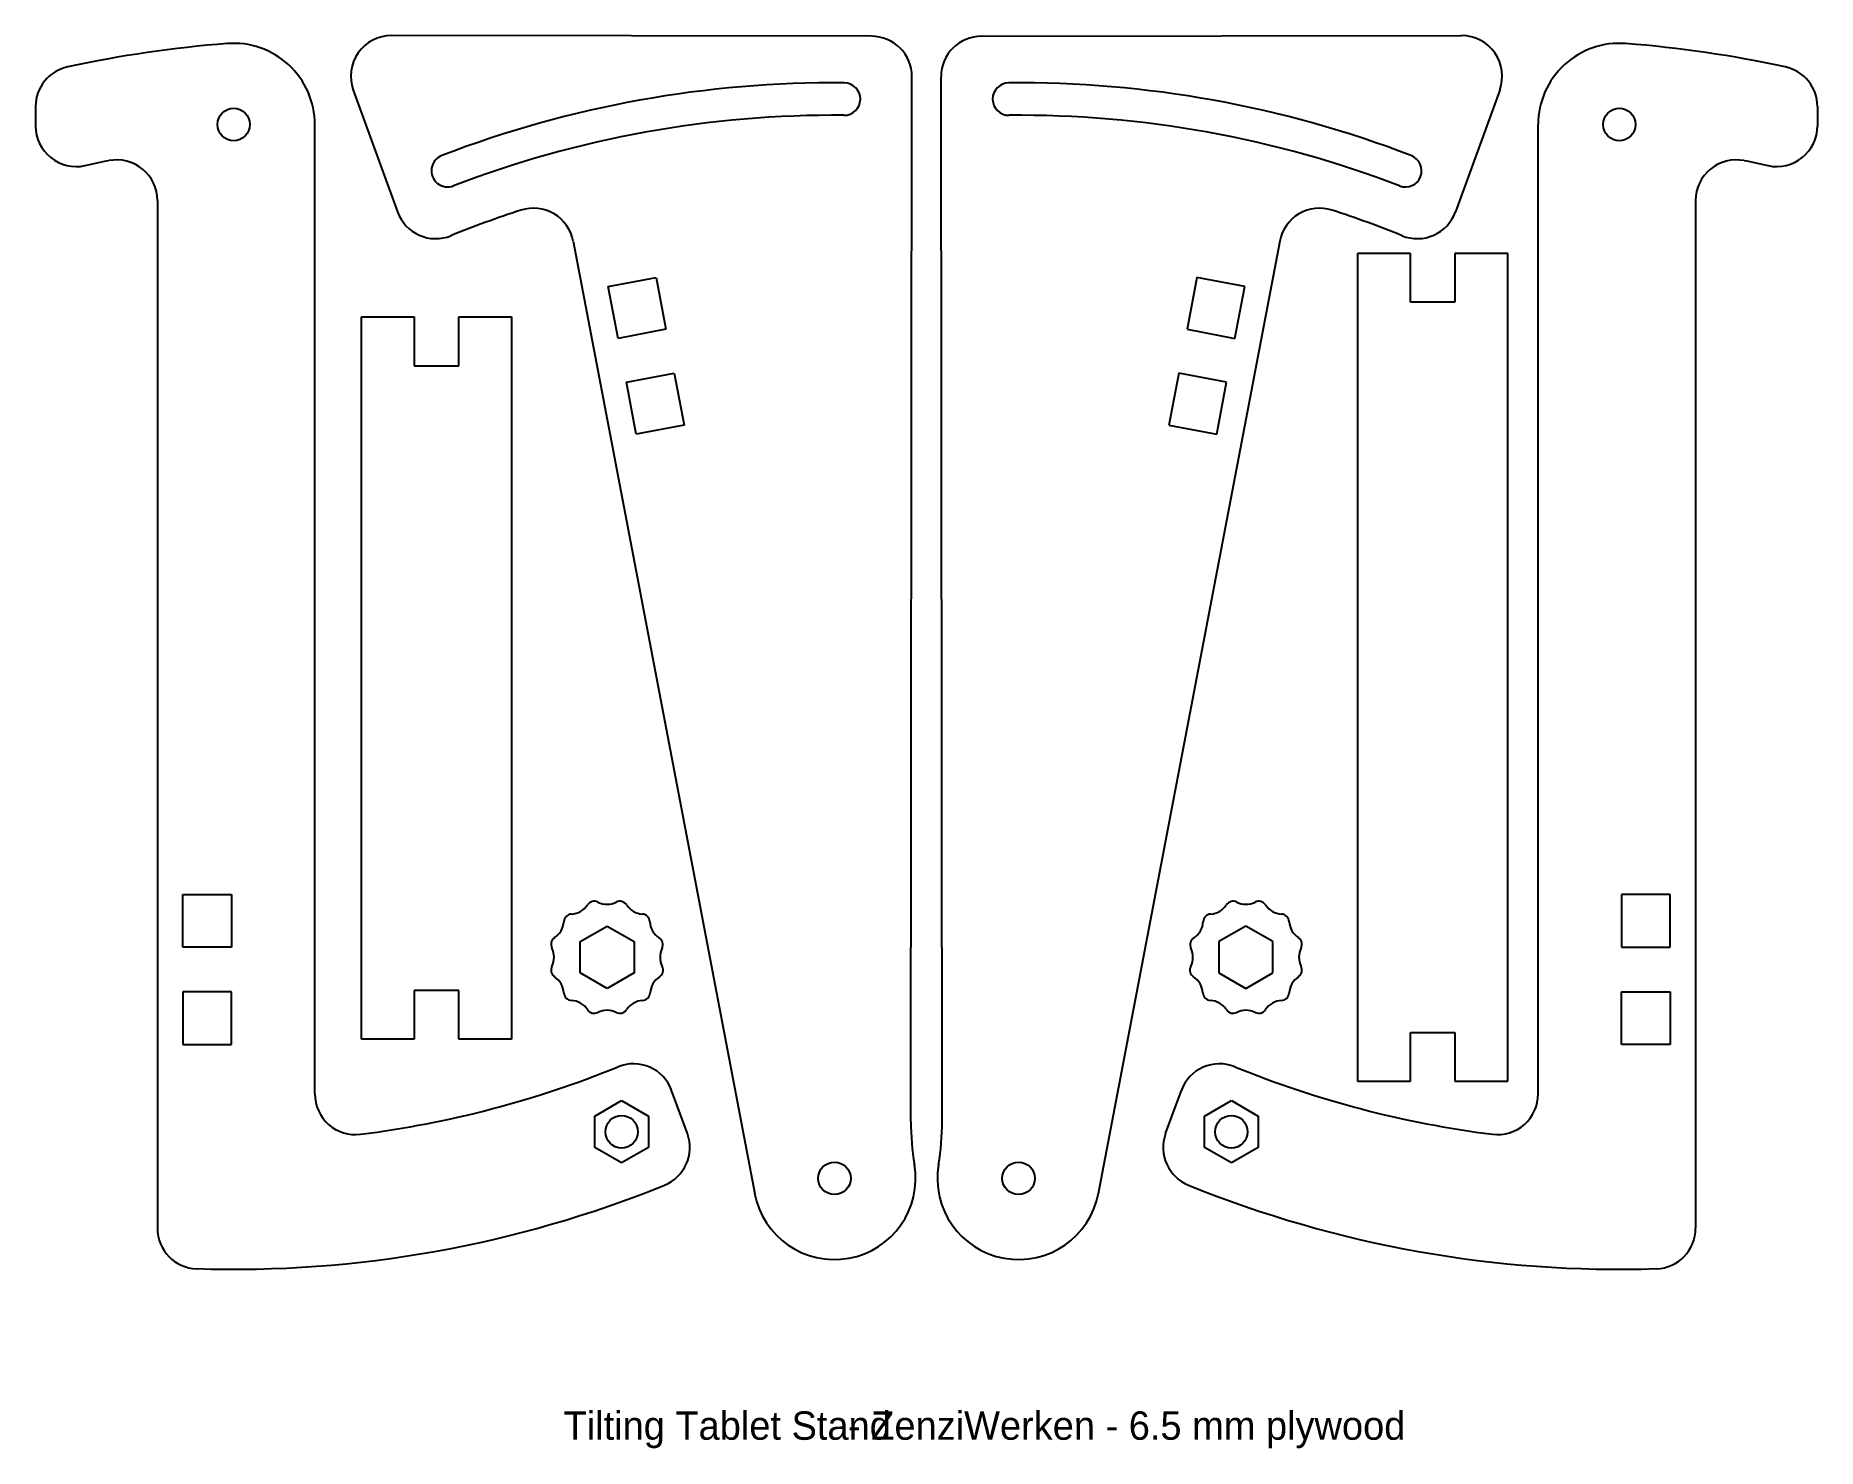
# Model space of a CAD drawing. Extents: x 39 to 258, y 7 to 181.
import ezdxf

# ---------------------------------------------------------------- set-up
doc = ezdxf.new("R2010")
doc.units = 0
doc.layers.get('0').update_dxf_attribs({"linetype": 'CONTINUOUS'})

# ---------------------------------------------------------------- blocks, each defined once
blk = doc.blocks.new('*X45')
at = {"color": 7, "linetype": 'CONTINUOUS'}
for s, p in [('Tilting Tablet Stand', (103.78, 7.99)), (' - ZenziWerken - 6.5 mm plywood', (137.53, 7.99))]:
    blk.add_text(s, height=3.5, dxfattribs=at).set_placement(p)
blk = doc.blocks.new('SE1')
at = {"color": 7, "linetype": 'CONTINUOUS'}
for p, q in [((208.11, 154.17), (201.61, 154.17)), ((201.61, 154.17), (201.61, 52.17)), ((208.11, 148.17), (208.11, 154.17)), ((220.11, 154.17), (213.61, 154.17)), ((213.61, 154.17), (213.61, 148.17)), ((220.11, 52.17), (220.11, 154.17)), ((213.61, 148.17), (208.11, 148.17)), ((208.11, 52.17), (208.11, 58.17)), ((208.11, 58.17), (213.61, 58.17)), ((213.61, 58.17), (213.61, 52.17)), ((201.61, 52.17), (208.11, 52.17)), ((213.61, 52.17), (220.11, 52.17))]:
    blk.add_line(p, q, dxfattribs=at)
blk = doc.blocks.new('SE')
blk.add_blockref('SE1', (0, 0))
blk = doc.blocks.new('SE3')
at = {"color": 7, "linetype": 'CONTINUOUS'}
for p, q in [((78.88, 146.34), (85.38, 146.34)), ((78.88, 57.34), (78.88, 146.34)), ((85.38, 146.34), (85.38, 140.34)), ((90.88, 140.34), (90.88, 146.34)), ((90.88, 146.34), (97.38, 146.34)), ((97.38, 146.34), (97.38, 57.34)), ((85.38, 140.34), (90.88, 140.34)), ((90.88, 63.34), (85.38, 63.34)), ((85.38, 63.34), (85.38, 57.34)), ((90.88, 57.34), (90.88, 63.34)), ((85.38, 57.34), (78.88, 57.34)), ((97.38, 57.34), (90.88, 57.34))]:
    blk.add_line(p, q, dxfattribs=at)
blk = doc.blocks.new('SE2')
blk.add_blockref('SE3', (0, 0))
blk = doc.blocks.new('SE5')
at = {"color": 7, "linetype": 'CONTINUOUS'}
for p, q in [((109.29, 150.08), (115.18, 151.2)), ((110.51, 143.69), (109.29, 150.08)), ((115.18, 151.2), (116.4, 144.82)), ((116.4, 144.82), (110.51, 143.69))]:
    blk.add_line(p, q, dxfattribs=at)
blk = doc.blocks.new('SE4')
blk.add_blockref('SE5', (0, 0))
blk = doc.blocks.new('SE7')
at = {"color": 7, "linetype": 'CONTINUOUS'}
for p, q in [((111.54, 138.29), (117.43, 139.41)), ((117.43, 139.41), (118.65, 133.03)), ((112.75, 131.91), (111.54, 138.29)), ((118.65, 133.03), (112.75, 131.91))]:
    blk.add_line(p, q, dxfattribs=at)
blk = doc.blocks.new('SE6')
blk.add_blockref('SE7', (0, 0))
blk = doc.blocks.new('SE9')
at = {"color": 7, "linetype": 'CONTINUOUS'}
for p, q in [((141.72, 180.94), (82.59, 181.01)), ((146.57, 47.22), (146.71, 175.94)), ((77.88, 174.3), (83.33, 159.28)), ((104.98, 155.67), (127.35, 38.28))]:
    blk.add_line(p, q, dxfattribs=at)
for centre, radius, start, end in [((82.58, 176.01), 5, 89.9369, 199.9369), ((141.71, 175.94), 5, 359.9369, 89.9369), ((88.03, 160.99), 5, 199.9369, 292.1343), ((137.16, 40.2), 125.4, 107.9458, 112.1343), ((100.07, 154.74), 5, 10.7891, 107.9458), ((177.86, 47.18), 31.29, 179.9369, 189.7418), ((137.16, 40.2), 10, 190.5203, 9.7418)]:
    blk.add_arc(centre, radius, start, end, dxfattribs=at)
blk = doc.blocks.new('SE8')
blk.add_blockref('SE9', (0, 0))
blk = doc.blocks.new('SE11')
at = {"color": 7, "linetype": 'CONTINUOUS'}
for centre, radius, start, end in [((137.16, 40.2), 135, 89.4902, 111.0017), ((138.35, 173.19), 2, 269.4902, 89.4902), ((137.16, 40.2), 131, 89.4902, 111.0017), ((89.5, 164.36), 2, 111.0017, 291.0017)]:
    blk.add_arc(centre, radius, start, end, dxfattribs=at)
blk = doc.blocks.new('SE10')
blk.add_blockref('SE11', (0, 0))
blk = doc.blocks.new('SE13')
at = {"color": 7, "linetype": 'CONTINUOUS'}
for p, q in [((181.82, 151.2), (180.6, 144.82)), ((187.71, 150.08), (181.82, 151.2)), ((186.49, 143.69), (187.71, 150.08)), ((180.6, 144.82), (186.49, 143.69))]:
    blk.add_line(p, q, dxfattribs=at)
blk = doc.blocks.new('SE12')
blk.add_blockref('SE13', (0, 0))
blk = doc.blocks.new('SE15')
at = {"color": 7, "linetype": 'CONTINUOUS'}
for p, q in [((179.57, 139.41), (178.35, 133.03)), ((185.46, 138.29), (179.57, 139.41)), ((184.25, 131.91), (185.46, 138.29)), ((178.35, 133.03), (184.25, 131.91))]:
    blk.add_line(p, q, dxfattribs=at)
blk = doc.blocks.new('SE14')
blk.add_blockref('SE15', (0, 0))
blk = doc.blocks.new('SE17')
at = {"color": 7, "linetype": 'CONTINUOUS'}
for p, q in [((155.28, 180.94), (214.41, 181.01)), ((150.43, 47.22), (150.29, 175.94)), ((219.12, 174.3), (213.67, 159.28)), ((192.02, 155.67), (169.65, 38.28))]:
    blk.add_line(p, q, dxfattribs=at)
for centre, radius, start, end in [((155.29, 175.94), 5, 90.0631, 180.0631), ((214.42, 176.01), 5, 340.0631, 90.0631), ((196.93, 154.74), 5, 72.0542, 169.2109), ((159.84, 40.2), 125.4, 67.8657, 72.0542), ((208.97, 160.99), 5, 247.8657, 340.0631), ((119.14, 47.18), 31.29, 350.2582, 0.0631), ((159.84, 40.2), 10, 170.2582, 349.4797)]:
    blk.add_arc(centre, radius, start, end, dxfattribs=at)
blk = doc.blocks.new('SE16')
blk.add_blockref('SE17', (0, 0))
blk = doc.blocks.new('SE19')
at = {"color": 7, "linetype": 'CONTINUOUS'}
for centre, radius, start, end in [((158.65, 173.19), 2, 90.5098, 270.5098), ((159.84, 40.2), 135, 68.9983, 90.5098), ((159.84, 40.2), 131, 68.9983, 90.5098), ((207.5, 164.36), 2, 248.9983, 68.9983)]:
    blk.add_arc(centre, radius, start, end, dxfattribs=at)
blk = doc.blocks.new('SE18')
blk.add_blockref('SE19', (0, 0))
blk = doc.blocks.new('SE21')
at = {"color": 7, "linetype": 'CONTINUOUS'}
for p, q in [((56.89, 75.19), (62.89, 75.19)), ((56.89, 68.69), (56.89, 75.19)), ((62.89, 75.19), (62.89, 68.69)), ((62.89, 68.69), (56.89, 68.69))]:
    blk.add_line(p, q, dxfattribs=at)
blk = doc.blocks.new('SE20')
blk.add_blockref('SE21', (0, 0))
blk = doc.blocks.new('SE23')
at = {"color": 7, "linetype": 'CONTINUOUS'}
for p, q in [((56.89, 63.19), (56.89, 56.69)), ((62.89, 63.19), (56.89, 63.19)), ((62.89, 56.69), (62.89, 63.19)), ((56.89, 56.69), (62.89, 56.69))]:
    blk.add_line(p, q, dxfattribs=at)
blk = doc.blocks.new('SE22')
blk.add_blockref('SE23', (0, 0))
blk = doc.blocks.new('SE25')
at = {"color": 7, "linetype": 'CONTINUOUS'}
for p, q in [((38.74, 172.26), (38.74, 169.87)), ((73.14, 50.6), (73.14, 170.06)), ((53.74, 160.7), (53.74, 34.06)), ((119.04, 45.71), (117.1, 51.03))]:
    blk.add_line(p, q, dxfattribs=at)
for centre, radius, start, end in [((74.19, 30.42), 150.08, 94.5256, 102.1156), ((63.14, 170.06), 10, 0, 94.5256), ((43.74, 172.26), 5, 102.1156, 180), ((43.74, 169.87), 5, 180, 282.3496), ((74.26, 30.48), 137.69, 101.0878, 102.3496), ((48.74, 160.7), 5, 0, 101.0878), ((63.14, 170.06), 125.4, 277.1568, 292.1975), ((112.4, 49.32), 5, 20, 112.1975), ((78.14, 50.6), 5, 180, 277.1568), ((114.34, 44), 5, 292.106, 20), ((63.14, 170.06), 141.06, 268.1481, 292.106), ((58.74, 34.06), 5, 180, 268.1481)]:
    blk.add_arc(centre, radius, start, end, dxfattribs=at)
blk = doc.blocks.new('SE24')
blk.add_blockref('SE25', (0, 0))
blk = doc.blocks.new('SE27')
at = {"color": 7, "linetype": 'CONTINUOUS'}
for p, q in [((240.11, 75.19), (234.11, 75.19)), ((234.11, 75.19), (234.11, 68.69)), ((240.11, 68.69), (240.11, 75.19)), ((234.11, 68.69), (240.11, 68.69))]:
    blk.add_line(p, q, dxfattribs=at)
blk = doc.blocks.new('SE26')
blk.add_blockref('SE27', (0, 0))
blk = doc.blocks.new('SE29')
at = {"color": 7, "linetype": 'CONTINUOUS'}
for p, q in [((234.11, 56.69), (234.11, 63.19)), ((234.11, 63.19), (240.11, 63.19)), ((240.11, 63.19), (240.11, 56.69)), ((240.11, 56.69), (234.11, 56.69))]:
    blk.add_line(p, q, dxfattribs=at)
blk = doc.blocks.new('SE28')
blk.add_blockref('SE29', (0, 0))
blk = doc.blocks.new('SE31')
at = {"color": 7, "linetype": 'CONTINUOUS'}
for p, q in [((258.26, 172.26), (258.26, 169.87)), ((223.86, 50.6), (223.86, 170.06)), ((243.26, 160.7), (243.26, 34.06)), ((177.96, 45.71), (179.9, 51.03))]:
    blk.add_line(p, q, dxfattribs=at)
for centre, radius, start, end in [((233.86, 170.06), 10, 85.4744, 180), ((222.81, 30.42), 150.08, 77.8844, 85.4744), ((253.26, 172.26), 5, 0, 77.8844), ((253.26, 169.87), 5, 257.6504, 0), ((248.26, 160.7), 5, 78.9122, 180), ((222.74, 30.48), 137.69, 77.6504, 78.9122), ((184.6, 49.32), 5, 67.8025, 160), ((233.86, 170.06), 125.4, 247.8025, 262.8432), ((218.86, 50.6), 5, 262.8432, 0), ((182.66, 44), 5, 160, 247.894), ((233.86, 170.06), 141.06, 247.894, 271.8519), ((238.26, 34.06), 5, 271.8519, 360)]:
    blk.add_arc(centre, radius, start, end, dxfattribs=at)
blk = doc.blocks.new('SE30')
blk.add_blockref('SE31', (0, 0))
blk = doc.blocks.new('SE33')
at = {"color": 7, "linetype": 'CONTINUOUS'}
for p, q in [((105.82, 69.37), (109.14, 71.29)), ((109.14, 71.29), (112.47, 69.37)), ((105.82, 65.53), (105.82, 69.37)), ((112.47, 69.37), (112.47, 65.53)), ((109.14, 63.61), (105.82, 65.53)), ((112.47, 65.53), (109.14, 63.61))]:
    blk.add_line(p, q, dxfattribs=at)
blk = doc.blocks.new('SE32')
blk.add_blockref('SE33', (0, 0))
blk = doc.blocks.new('SE35')
at = {"color": 7, "linetype": 'CONTINUOUS'}
for centre, radius, start, end in [((104.82, 71.77), 1, 93.1261, 176.8739), ((104.63, 75.26), 2.5, 273.1261, 326.8739), ((107.56, 73.35), 1, 63.1261, 146.8739), ((109.14, 76.47), 2.5, 243.1261, 296.8739), ((110.72, 73.35), 1, 33.1261, 116.8739), ((113.66, 75.26), 2.5, 213.1261, 266.0356), ((113.41, 71.77), 1, 2.8325, 86.0356), ((101.32, 71.96), 2.5, 303.1261, 356.8739), ((116.91, 71.95), 2.5, 182.8325, 237.5047), ((103.24, 69.03), 1, 123.1261, 206.8739), ((100.12, 67.45), 2.5, 333.1261, 26.8739), ((115.03, 68.99), 1, 333.7779, 57.5047), ((118.17, 67.45), 2.5, 153.7779, 206.8739), ((103.24, 65.87), 1, 153.1261, 236.8739), ((115.05, 65.87), 1, 303.1261, 26.8739), ((101.32, 62.93), 2.5, 3.1261, 56.8739), ((116.96, 62.93), 2.5, 123.1261, 176.8739), ((104.82, 63.13), 1, 183.1261, 266.8739), ((104.63, 59.63), 2.5, 33.1261, 86.8739), ((113.66, 59.63), 2.5, 93.1261, 146.8739), ((113.46, 63.13), 1, 273.1261, 356.8739), ((107.56, 61.54), 1, 213.1261, 296.8739), ((109.14, 58.42), 2.5, 63.1261, 116.8739), ((110.72, 61.54), 1, 243.1261, 326.8739)]:
    blk.add_arc(centre, radius, start, end, dxfattribs=at)
blk = doc.blocks.new('SE34')
blk.add_blockref('SE35', (0, 0))
blk = doc.blocks.new('SE37')
at = {"color": 7, "linetype": 'CONTINUOUS'}
for p, q in [((187.86, 71.29), (184.53, 69.37)), ((191.18, 69.37), (187.86, 71.29)), ((184.53, 69.37), (184.53, 65.53)), ((191.18, 65.53), (191.18, 69.37)), ((184.53, 65.53), (187.86, 63.61)), ((187.86, 63.61), (191.18, 65.53))]:
    blk.add_line(p, q, dxfattribs=at)
blk = doc.blocks.new('SE36')
blk.add_blockref('SE37', (0, 0))
blk = doc.blocks.new('SE39')
at = {"color": 7, "linetype": 'CONTINUOUS'}
for centre, radius, start, end in [((183.59, 71.77), 1, 93.9644, 177.1675), ((183.34, 75.26), 2.5, 273.9644, 326.8739), ((186.28, 73.35), 1, 63.1261, 146.8739), ((187.86, 76.47), 2.5, 243.1261, 296.8739), ((189.44, 73.35), 1, 33.1261, 116.8739), ((192.37, 75.26), 2.5, 213.1261, 266.8739), ((192.18, 71.77), 1, 3.1261, 86.8739), ((180.09, 71.95), 2.5, 302.4953, 357.1675), ((195.68, 71.96), 2.5, 183.1261, 236.8739), ((181.97, 68.99), 1, 122.4953, 206.2221), ((178.83, 67.45), 2.5, 333.1261, 26.2221), ((193.76, 69.03), 1, 333.1261, 56.8739), ((196.88, 67.45), 2.5, 153.1261, 206.8739), ((181.95, 65.87), 1, 153.1261, 236.8739), ((193.76, 65.87), 1, 303.1261, 26.8739), ((180.04, 62.93), 2.5, 3.1261, 56.8739), ((195.68, 62.93), 2.5, 123.1261, 176.8739), ((183.54, 63.13), 1, 183.1261, 266.8739), ((183.34, 59.63), 2.5, 33.1261, 86.8739), ((192.37, 59.63), 2.5, 93.1261, 146.8739), ((192.18, 63.13), 1, 273.1261, 356.8739), ((186.28, 61.54), 1, 213.1261, 296.8739), ((187.86, 58.42), 2.5, 63.1261, 116.8739), ((189.44, 61.54), 1, 243.1261, 326.8739)]:
    blk.add_arc(centre, radius, start, end, dxfattribs=at)
blk = doc.blocks.new('SE38')
blk.add_blockref('SE39', (0, 0))
blk = doc.blocks.new('SE41')
at = {"color": 7, "linetype": 'CONTINUOUS'}
for p, q in [((107.62, 47.86), (110.94, 49.78)), ((110.94, 49.78), (114.27, 47.86)), ((107.62, 44.02), (107.62, 47.86)), ((114.27, 47.86), (114.27, 44.02)), ((110.94, 42.1), (107.62, 44.02)), ((114.27, 44.02), (110.94, 42.1))]:
    blk.add_line(p, q, dxfattribs=at)
blk = doc.blocks.new('SE40')
blk.add_blockref('SE41', (0, 0))
blk = doc.blocks.new('SE43')
at = {"color": 7, "linetype": 'CONTINUOUS'}
for p, q in [((182.73, 47.86), (186.06, 49.78)), ((186.06, 49.78), (189.38, 47.86)), ((182.73, 44.02), (182.73, 47.86)), ((189.38, 47.86), (189.38, 44.02)), ((186.06, 42.1), (182.73, 44.02)), ((189.38, 44.02), (186.06, 42.1))]:
    blk.add_line(p, q, dxfattribs=at)
blk = doc.blocks.new('SE42')
blk.add_blockref('SE43', (0, 0))

msp = doc.modelspace()

# ---------------------------------------------------------------- linework, layer by layer
at = {"color": 7, "linetype": 'CONTINUOUS'}
for centre in [(63.14, 170.06), (233.86, 170.06), (110.94, 45.94), (186.06, 45.94), (137.16, 40.2), (159.84, 40.2)]:
    msp.add_circle(centre, 2, dxfattribs=at)

# ---------------------------------------------------------------- block references
for name in ['SE24', 'SE8', 'SE16', 'SE30', 'SE10', 'SE18', 'SE', 'SE4', 'SE12', 'SE2', 'SE6', 'SE14', 'SE20', 'SE26', 'SE34', 'SE38', 'SE32', 'SE36', 'SE22', 'SE28', 'SE40', 'SE42', '*X45']:
    msp.add_blockref(name, (0, 0))

doc.saveas('drawing.dxf')
